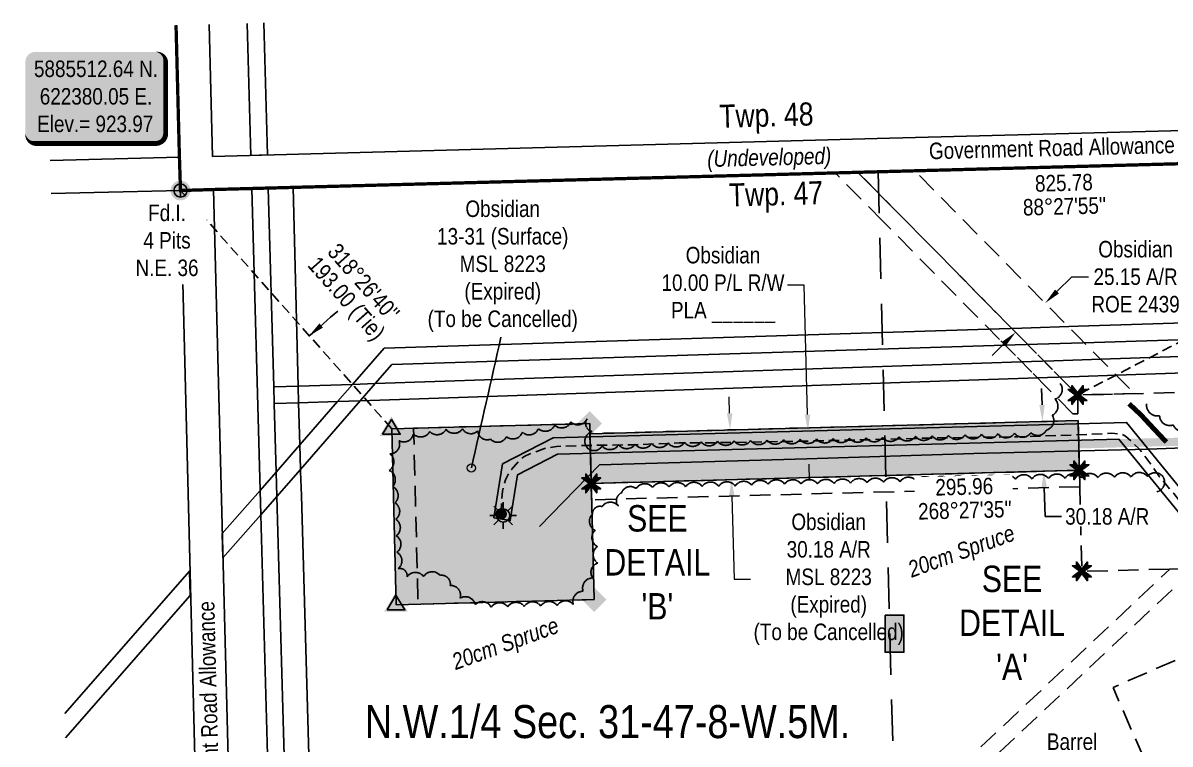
# Model space of a CAD drawing. Extents: x 619673 to 625990, y 5884579 to 5888637.
# Drawn here: x 622285 to 622980, y 5885177 to 5885614 of the extents above; entities that cross this region are included whole.
import ezdxf
from ezdxf.enums import TextEntityAlignment as Align

# ---------------------------------------------------------------- set-up
doc = ezdxf.new("R2010")
doc.units = 0
doc.header["$LTSCALE"] = 5
doc.header["$PDSIZE"] = 0.5
for name, pattern in [('0', [1, 1, 0]), ('DASHDOT2', [12.7, 6.35, -3.175, 0, -3.175]), ('foc-ACCESSROAD', [3.75, 2.5, -1.25]), ('foc-FLOWLINE', [3.75, 2.5, -1.25]), ('foc-LSD', [8, 5, -3]), ('foc-TIELINE', [1.875, 1.25, -0.625]), ('UG_PIPE', [1.875, 1.25, -0.625])]:
    doc.linetypes.add(name, pattern=pattern)
doc.layers.get('Defpoints').update_dxf_attribs({"color": 9})
for name, color, linetype in [('AS-PIPE-UG', 44, 'UG_PIPE'), ('AS-POWER', 104, 'foc-POWER'), ('AS-ROADS', 254, 'Continuous'), ('AS-SYMBOL', 7, 'Continuous'), ('AS-UNDERLAY-H', 141, 'Continuous'), ('AS-WILDLIFE', 131, 'DASHDOT2'), ('C-AR', 13, 'foc-ACCESSROAD'), ('C-RW', 13, 'Continuous'), ('C-SYMBOL', 7, 'Continuous'), ('C-WS', 13, 'foc-ACCESSROAD'), ('D-TXT', 6, 'Continuous'), ('DETAIL-T', 7, 'Continuous'), ('F-EZE', 190, 'foc-FLOWLINE'), ('F-RW', 190, 'Continuous'), ('F-WS', 190, 'foc-ACCESSROAD'), ('F-WS-S', 8, 'Continuous'), ('L-BD', 7, 'Continuous'), ('L-BD1', 253, 'Continuous'), ('L-MON', 1, 'Continuous'), ('L-ROAD-T', 7, 'Continuous'), ('L-SEC', 7, 'Continuous'), ('L-SECTION-LSD', 7, 'foc-LSD'), ('L-TIE', 7, 'foc-TIELINE'), ('P-PROPOSED', 10, 'Continuous'), ('P-PROPOSED-H', 21, 'Continuous'), ('P-TXT', 4, 'Continuous'), ('T-BUSH', 110, '0'), ('T-BUSH-T', 110, 'Continuous')]:
    doc.layers.add(name, color=color, linetype=linetype)
for name, color, linetype, lineweight in [('C-AR-T', 13, 'Continuous', 9), ('C-RW-T', 13, 'Continuous', 9), ('C-WS-T', 13, 'Continuous', 9), ('F-WS-T', 190, 'Continuous', 9), ('T-TEXT', 48, 'Continuous', 18)]:
    doc.layers.add(name, color=color, linetype=linetype, lineweight=lineweight)
doc.styles.add('175L', font='ARIALN.TTF', dxfattribs={"height": 20})
doc.styles.add('80', font='ARIALN.TTF', dxfattribs={"height": 10})
doc.styles.add('80CG', font='ARIALN.TTF', dxfattribs={"height": 10})
doc.styles.add('80L', font='ARIALN.TTF', dxfattribs={"height": 10})
doc.styles.add('80LS', font='ARIALNI.TTF', dxfattribs={"height": 10})
doc.styles.add('foc-LtypeFont', font='ARIALN.TTF', dxfattribs={"height": 7.35})
doc.linetypes.add('foc-POWER', pattern='A,6,-1,["P",foc-LtypeFont,S=0.2,R=0,X=-0.625,Y=-0.75],-1.24,4', length=12.24)
doc.dimstyles.new('Compass 5 000', dxfattribs={"dimscale": 5, "dimtxt": 9, "dimasz": 2, "dimexe": 0.2, "dimexo": 0.0625, "dimgap": 0.5, "dimtad": 0, "dimtih": 1, "dimtoh": 1, "dimzin": 0, "dimdsep": 46, "dimtxsty": '80CG', "dimcen": 0.1, "dimse1": 1, "dimse2": 1, "dimclrd": 256, "dimclrt": 256, "dimaunit": 1, "dimadec": 4, "dimazin": 0, "dimtfac": 0.06, "dimtofl": 0, "dimtmove": 0, "dimatfit": 1, "dimfxl": 0.2, "dimtolj": 1, "dimtzin": 0, "dimlwd": -1, "dimarcsym": 0})

# ---------------------------------------------------------------- blocks, each defined once
blk = doc.blocks.new('*D43')
at = {"layer": 'C-AR-T', "transparency": 16777216}
for p, q in [((622712.72, 5885377.61), (622712.45, 5885387.6)), ((622714.06, 5885327.45), (622715.42, 5885276.96)), ((622715.42, 5885276.96), (622725.42, 5885276.96))]:
    blk.add_line(p, q, dxfattribs=at)
for points in [[(622714.38, 5885377.65), (622711.05, 5885377.56), (622712.99, 5885367.61)], [(622715.73, 5885327.49), (622712.4, 5885327.4), (622713.79, 5885337.44)]]:
    blk.add_solid(points, dxfattribs=at)
at = {"layer": 'Defpoints', "color": 0, "transparency": 16777216}
for p in [(622731.84, 5885368.12), (622713.79, 5885337.44), (622732.65, 5885337.95)]:
    blk.add_point(p, dxfattribs=at)
at = {"layer": 'C-AR-T', "transparency": 16777216, "insert": (622772.75, 5885276.96), "char_height": 10, "attachment_point": 5, "style": '80CG'}
blk.add_mtext('\\A1;Obsidian\\P30.18 A/R\\PMSL 8223\\P(Expired)\\P(To be Cancelled)', dxfattribs=at)
blk = doc.blocks.new('*D44')
at = {"layer": 'C-AR-T', "transparency": 16777216}
for p, q in [((622911.04, 5885451.4), (622920.11, 5885460.34)), ((622920.11, 5885460.34), (622930.11, 5885460.34)), ((622878.88, 5885419.69), (622871.75, 5885412.67))]:
    blk.add_line(p, q, dxfattribs=at)
for points in [[(622909.87, 5885452.58), (622912.21, 5885450.21), (622903.92, 5885444.38)], [(622877.71, 5885420.88), (622880.05, 5885418.51), (622886, 5885426.71)]]:
    blk.add_solid(points, dxfattribs=at)
at = {"layer": 'Defpoints', "color": 0, "transparency": 16777216}
for p in [(622872.66, 5885476.09), (622854.74, 5885458.42), (622903.92, 5885444.38)]:
    blk.add_point(p, dxfattribs=at)
at = {"layer": 'C-AR-T', "transparency": 16777216, "insert": (622958.66, 5885460.34), "char_height": 10, "attachment_point": 5, "style": '80CG'}
blk.add_mtext('\\A1;Obsidian\\P25.15 A/R\\PROE 2439', dxfattribs=at)
blk = doc.blocks.new('GAS')
h = blk.add_hatch(color=255)
h.dxf.hatch_style = 1
edge = h.paths.add_edge_path()
edge.add_arc((0, 0), 0.9, 0, 360)
for p, q in [((0, 0.81), (0, 1.62)), ((-0.81, 0), (-1.62, 0)), ((-0.57, 0.57), (-1.14, 1.14)), ((0.57, 0.57), (1.14, 1.14)), ((1.62, 0), (0.81, 0)), ((-0.57, -0.57), (-1.14, -1.14)), ((0, -0.81), (0, -1.62)), ((1.14, -1.14), (0.57, -0.57))]:
    blk.add_line(p, q)
blk.add_circle((0, 0), 0.8)
blk = doc.blocks.new('RISER')
h = blk.add_hatch(color=255)
h.dxf.hatch_style = 1
edge = h.paths.add_edge_path()
edge.add_arc((0, 0), 0.7, 0, 360)
blk.add_hatch(color=13).paths.add_polyline_path([(0.58, -0.15), (-0.58, -0.15, 0.774597)])
at = {"color": 13}
blk.add_line((-0.58, -0.15), (0.58, -0.15), dxfattribs=at)
blk.add_circle((0, 0), 0.6, dxfattribs=at)
blk = doc.blocks.new('SMONA')
blk.add_hatch(color=255).paths.add_polyline_path([(0, -1.49), (1.49, 0), (0, 1.49), (-1.49, 0)])
blk = doc.blocks.new('SMONAA')
blk.add_blockref('SMONA', (0, 0))
blk = doc.blocks.new('SMONB')
at = {"color": 1}
blk.add_solid([(0, 1.2), (1.2, 0), (-1.2, 0), (0, -1.2)], dxfattribs=at)
blk = doc.blocks.new('SMONBB')
blk.add_blockref('SMONB', (0, 0))
blk = doc.blocks.new('SMONCC')
for name in ['SMONAA', 'SMONBB']:
    blk.add_blockref(name, (0, 0))
blk = doc.blocks.new('FDIBAR')
blk.add_blockref('SMONCC', (0, 0))
blk = doc.blocks.new('*D57')
at = {"layer": 'C-RW-T', "transparency": 16777216}
for p, q in [((622757.81, 5885455.34), (622747.81, 5885455.34)), ((622759.92, 5885376.81), (622757.81, 5885455.34)), ((622760.73, 5885346.83), (622761, 5885336.83))]:
    blk.add_line(p, q, dxfattribs=at)
for points in [[(622761.59, 5885376.86), (622758.26, 5885376.77), (622760.19, 5885366.82)], [(622762.39, 5885346.87), (622759.06, 5885346.78), (622760.46, 5885356.83)]]:
    blk.add_solid(points, dxfattribs=at)
at = {"layer": 'Defpoints', "color": 0, "transparency": 16777216}
for p in [(622664.3, 5885364.24), (622760.19, 5885366.82), (622664.57, 5885354.25)]:
    blk.add_point(p, dxfattribs=at)
at = {"layer": 'C-RW-T', "transparency": 16777216, "insert": (622708.72, 5885455.34), "char_height": 10, "width": 418.6769, "attachment_point": 5, "style": '80CG'}
blk.add_mtext('\\A1;Obsidian\\P10.00 P/L R/W\\PPLA ______', dxfattribs=at)
blk = doc.blocks.new('TRIA')
blk.add_hatch(color=255).paths.add_polyline_path([(-0.04, 1.52), (-1.47, -0.87), (1.39, -0.87)])
blk = doc.blocks.new('TRIAA')
blk.add_blockref('TRIA', (0, 0))
blk = doc.blocks.new('TRIB')
at = {"color": 1}
blk.add_lwpolyline([(-1.12, -0.67), (-0.04, 1.13), (1.04, -0.67)], close=True, dxfattribs=at)
blk = doc.blocks.new('TRIBB')
blk.add_blockref('TRIB', (0, 0))
blk = doc.blocks.new('TRICC')
for name in ['TRIAA', 'TRIBB']:
    blk.add_blockref(name, (0, 0))
blk = doc.blocks.new('plspike')
blk.add_blockref('TRICC', (0, 0))
blk = doc.blocks.new('*D58')
at = {"layer": 'Defpoints', "color": 0, "transparency": 16777216}
for p in [(622832.93, 5885370.83), (622902.27, 5885372.69), (622833.74, 5885340.67)]:
    blk.add_point(p, dxfattribs=at)
at = {"layer": 'P-TXT', "transparency": 16777216}
for p, q in [((622902, 5885382.69), (622901.73, 5885392.68)), ((622903.35, 5885332.54), (622903.82, 5885315.02)), ((622903.82, 5885315.02), (622913.82, 5885315.02))]:
    blk.add_line(p, q, dxfattribs=at)
for points in [[(622903.67, 5885382.73), (622900.34, 5885382.64), (622902.27, 5885372.69)], [(622905.01, 5885332.58), (622901.68, 5885332.49), (622903.08, 5885342.53)]]:
    blk.add_solid(points, dxfattribs=at)
at = {"layer": 'P-TXT', "transparency": 16777216, "insert": (622941.49, 5885315.02), "char_height": 10, "attachment_point": 5, "style": '80CG', "bg_fill": 3, "box_fill_scale": 1.1, "bg_fill_color": 256, "bg_fill_true_color": 13158600, "bg_fill_transparency": 0}
blk.add_mtext('\\A1;30.18 A/R', dxfattribs=at)
blk = doc.blocks.new('*U56')
h = blk.add_hatch(color=254)
edge = h.paths.add_edge_path()
edge.add_line((-36.5, -28.5), (36.5, -28.5))
edge.add_arc((36.5, -22.5), 6, 270, 360)
edge.add_line((42.5, -22.5), (42.5, 21))
edge.add_arc((36.5, 21), 6, 0, 90)
edge.add_line((36.5, 27), (-36.5, 27))
edge.add_arc((-36.5, 21), 6, 90, 180)
edge.add_line((-42.5, 21), (-42.5, -22.5))
edge.add_arc((-36.5, -22.5), 6, 180, 270)
at = {"color": 1, "flags": 128}
blk.add_lwpolyline([(-36.5, -28.5, 3, 3, 0), (36.5, -28.5, 3, 3, 0.414214), (42.5, -22.5, 3, 3, 0), (42.5, 21, 3, 0, 0.414214), (36.5, 27, 0, 0, 0), (-36.5, 27, 0, 0, 0.414214), (-42.5, 21, 0, 0, 0), (-42.5, -22.5, 0, 3, 0.414214)], format="xyseb", close=True, dxfattribs=at)
blk.add_lwpolyline([(-29.18, -17.3, 0, 10, 0), (0, 0, 5, 5, 0)], format="xyseb", dxfattribs=at)
at = {"color": 1, "style": '80'}
blk.add_attdef('ENTER_TEXT_001', (-35.99, -5), '', height=10, dxfattribs=at)
blk = doc.blocks.new('TEMP')
h = blk.add_hatch(color=255)
h.dxf.hatch_style = 1
h.paths.add_polyline_path([(0, 0.25), (-0.67, 1.15), (-0.67, 0.67), (-1.15, 0.67), (-0.25, 0), (-1.15, -0.67), (-0.67, -0.67), (-0.67, -1.15), (0, -0.25), (0.67, -1.15), (0.67, -0.67), (1.15, -0.67), (0.25, 0), (1.15, 0.67), (0.67, 0.67), (0.67, 1.15)])
h.paths.add_polyline_path([(0.57, 0.85), (0.57, 0.57), (0.85, 0.57), (0.08, 0), (0.85, -0.57), (0.57, -0.57), (0.57, -0.85), (0, -0.08), (-0.57, -0.85), (-0.57, -0.57), (-0.85, -0.57), (-0.08, 0), (-0.85, 0.57), (-0.57, 0.57), (-0.57, 0.85), (0, 0.08)], flags=16)
h = blk.add_hatch(color=1)
h.dxf.hatch_style = 1
h.paths.add_polyline_path([(0, 0.08), (-0.57, 0.85), (-0.57, 0.57), (-0.85, 0.57), (-0.08, 0), (-0.85, -0.57), (-0.57, -0.57), (-0.57, -0.85), (0, -0.08), (0.57, -0.85), (0.57, -0.57), (0.85, -0.57), (0.08, 0), (0.85, 0.57), (0.57, 0.57), (0.57, 0.85)])
at = {"color": 1}
for p, q in [((-0.08, 0), (0.08, 0)), ((0, 0.08), (0, -0.08))]:
    blk.add_line(p, q, dxfattribs=at)
at = {"color": 255, "flags": 128}
blk.add_lwpolyline([(-0.25, 0), (-1.15, 0.67), (-0.67, 0.67), (-0.67, 1.15), (0, 0.25), (0.67, 1.15), (0.67, 0.67), (1.15, 0.67), (0.25, 0), (1.15, -0.67), (0.67, -0.67), (0.67, -1.15), (0, -0.25), (-0.67, -1.15), (-0.67, -0.67), (-1.15, -0.67)], close=True, dxfattribs=at)
at = {"color": 1, "flags": 128}
blk.add_lwpolyline([(-0.08, 0), (-0.85, 0.57), (-0.57, 0.57), (-0.57, 0.85), (0, 0.08), (0.57, 0.85), (0.57, 0.57), (0.85, 0.57), (0.08, 0), (0.85, -0.57), (0.57, -0.57), (0.57, -0.85), (0, -0.08), (-0.57, -0.85), (-0.57, -0.57), (-0.85, -0.57)], close=True, dxfattribs=at)
blk = doc.blocks.new('fdia')
at = {"color": 255, "const_width": 1}
blk.add_lwpolyline([(-0.5, 0, 1), (0.5, 0, 1)], format="xyb", close=True, dxfattribs=at)
blk = doc.blocks.new('Fdiaa')
blk.add_blockref('fdia', (0, 0))
blk = doc.blocks.new('fdib')
at = {"color": 1, "const_width": 1.6}
blk.add_lwpolyline([(-0.4, 0, 1), (0.4, 0, 1)], format="xyb", close=True, dxfattribs=at)
at = {"color": 1}
blk.add_circle((0, 0), 0.8, dxfattribs=at)
blk = doc.blocks.new('Fdibb')
blk.add_blockref('fdib', (0, 0))
blk = doc.blocks.new('fdicc')
for name in ['Fdibb', 'Fdiaa']:
    blk.add_blockref(name, (0, 0))
blk = doc.blocks.new('FDI')
blk.add_blockref('fdicc', (0, 0))

msp = doc.modelspace()

# ---------------------------------------------------------------- hatches: boundary and pattern name
at = {"layer": 'AS-UNDERLAY-H'}
h = msp.add_hatch(color=256, dxfattribs=at)
h.dxf.hatch_style = 1
h.paths.add_polyline_path([(622806.928, 5885255.31), (622818.277, 5885255.31), (622818.277, 5885232.75), (622806.928, 5885232.75)])
at = {"layer": 'P-PROPOSED-H'}
h = msp.add_hatch(color=256, dxfattribs=at)
h.dxf.hatch_style = 1
h.paths.add_polyline_path([(622630.691, 5885264.634), (622627.946, 5885371.352), (622508.029, 5885368.268), (622510.774, 5885261.55)])
h = msp.add_hatch(color=256, dxfattribs=at)
h.dxf.hatch_style = 1
h.paths.add_polyline_path([(622628.879, 5885335.068), (622924.623, 5885343.019), (622923.875, 5885373.174), (622628.104, 5885365.222)])

# ---------------------------------------------------------------- linework, layer by layer
at = {"layer": 'AS-PIPE-UG', "flags": 128}
msp.add_lwpolyline([(622574.02, 5885316.599), (622574.47, 5885321.944), (622575.061, 5885330.424), (622576.876, 5885337.174), (622578.752, 5885340.979), (622580.484, 5885343.586), (622586.168, 5885349.851), (622588.747, 5885351.571), (622591.268, 5885352.854), (622601.256, 5885356.423), (622607.747, 5885357.482), (622624.63, 5885358.095), (622653.961, 5885358.519), (622682.115, 5885359.604), (622714.808, 5885359.843), (622748.709, 5885360.535), (622791.989, 5885361.427), (622837.262, 5885362.654), (622887.365, 5885363.375), (622929.68, 5885364.724), (622944.309, 5885365.565), (622950.315, 5885364.964), (622952.547, 5885363.732), (622961.091, 5885355.867), (622968.229, 5885346.284), (622973.233, 5885339.096), (622977.538, 5885333.846), (622981.869, 5885328.9), (622986.201, 5885323.459), (622989.051, 5885319.955), (622995.553, 5885312.051), (623001.391, 5885303.791), (623004.136, 5885300.213), (623007.271, 5885299.747), (623010.702, 5885303.84), (623013.159, 5885306.78), (623018.312, 5885313.41), (623024.812, 5885323.278), (623031.235, 5885329.545), (623036.379, 5885337.844), (623044.015, 5885347.388), (623048.837, 5885353.258), (623051.574, 5885361.557)], dxfattribs=at)
at = {"layer": 'AS-POWER', "flags": 128}
msp.add_lwpolyline([(622597.565, 5885308.88), (622633.915, 5885346.372), (622759.592, 5885350.003), (622860.707, 5885353.274), (622966.535, 5885355.798), (623056.885, 5885359.315), (623159.292, 5885363.348), (623245.337, 5885365.104), (623309.719, 5885365.867)], dxfattribs=at)
at = {"layer": 'AS-ROADS', "flags": 128}
for points, const_width in [([(622954.727, 5885383.357), (622961.897, 5885376.632), (622967.992, 5885370.048), (622977.295, 5885360.129)], 2.999), ([(623307.938, 5885367.864), (623286.447, 5885367.317), (623096.613, 5885362.449), (622969.813, 5885359.983), (622866.681, 5885357.161), (622807.254, 5885355.279), (622752.376, 5885354.114), (622700.72, 5885352.756), (622665.568, 5885351.587), (622646.445, 5885350.789), (622631.916, 5885348.915), (622623.483, 5885346.715)], 4.998)]:
    msp.add_lwpolyline(points, dxfattribs=dict(at, const_width=const_width))
at = {"layer": 'AS-UNDERLAY-H'}
msp.add_lwpolyline([(622806.928, 5885255.31), (622818.277, 5885255.31), (622818.277, 5885232.75), (622806.928, 5885232.75)], close=True, dxfattribs=at)
at = {"layer": 'AS-WILDLIFE', "flags": 128}
msp.add_lwpolyline([(623305.173, 5885537.392, 1.999, 1.999, 0), (623205.233, 5885534.738, 1.999, 1.999, 0), (622400.018, 5885513.232, 1.999, 1.999, 0), (622380.048, 5885512.638, 1.999, 1.999, 0), (622379.399, 5885532.798, 1.999, 1.999, 0), (622377.345, 5885612.796, 0, 0, 0)], format="xyseb", dxfattribs=at)
at = {"layer": 'C-AR', "flags": 128}
msp.add_lwpolyline([(622957.982, 5885389.531), (622923.49, 5885388.675), (622919.006, 5885393.224), (622909.407, 5885402.963), (622899.485, 5885413.029), (622889.868, 5885422.785), (622812.677, 5885501.097), (622790.438, 5885523.653), (622824.865, 5885524.572), (622924.138, 5885423.864), (622933.756, 5885414.108), (622943.604, 5885404.117), (622953.203, 5885394.379), (622957.982, 5885389.531)], close=True, dxfattribs=at)
at = {"layer": 'C-RW', "flags": 128}
msp.add_lwpolyline([(622569.936, 5885314.175), (622575.204, 5885346.926), (622605.871, 5885362.67), (622953.23, 5885372.008), (623010.609, 5885301.654), (623002.862, 5885295.336), (622948.588, 5885361.883), (622608.413, 5885352.738), (622584.27, 5885340.344), (622579.806, 5885312.588)], close=True, dxfattribs=at)
at = {"layer": 'C-WS', "flags": 128}
msp.add_lwpolyline([(623310.064, 5885352.857), (623301.135, 5885352.639), (623289.801, 5885352.363), (623271.088, 5885351.907), (623210.007, 5885350.419), (623071.715, 5885347.048), (623072.959, 5885285.438), (622926.143, 5885281.795), (622924.869, 5885333.098), (622923.61, 5885383.832), (622923.49, 5885388.675), (623070.306, 5885392.318), (623070.556, 5885382.257), (623070.806, 5885372.194), (623209.357, 5885375.57), (623283.33, 5885377.374), (623309.397, 5885378.009)], dxfattribs=at)
for points in [[(622923.875, 5885373.174), (622924.623, 5885343.019), (622628.879, 5885335.068), (622629.134, 5885325.16), (622630.691, 5885264.634), (622523.986, 5885261.889), (622521.268, 5885368.608), (622627.946, 5885371.352), (622628.104, 5885365.222), (622923.875, 5885373.174)], [(622994.489, 5885283.491), (622672.966, 5884980.636), (622678.667, 5884980.782), (622680.891, 5884894.178), (622681.537, 5884869.022), (622681.793, 5884859.019), (622681.931, 5884853.648), (622562.199, 5884850.573), (622548.34, 5884835.182), (622454.155, 5884730.594), (622444.397, 5884719.758), (622435.247, 5884709.603), (622421.056, 5884693.84), (622420.661, 5884709.217), (622420.131, 5884729.881), (622443.414, 5884755.773), (622453.171, 5884766.623), (622524.063, 5884845.46), (622534.542, 5884857.115), (622554.067, 5884878.829), (622551.534, 5884977.518), (622657.874, 5884980.248), (622979.412, 5885283.117), (622994.489, 5885283.491)]]:
    msp.add_lwpolyline(points, close=True, dxfattribs=at)
at = {"layer": 'F-EZE'}
for points in [[(622923.771, 5885377.342), (622920.692, 5885377.26), (622905.409, 5885392.765), (622895.809, 5885402.503), (622885.859, 5885412.599), (622876.242, 5885422.355), (622805.551, 5885494.073), (622776.747, 5885523.287), (622790.438, 5885523.653), (622812.677, 5885501.097), (622889.868, 5885422.785), (622899.485, 5885413.029), (622909.407, 5885402.963), (622919.006, 5885393.224), (622923.49, 5885388.675), (622923.651, 5885382.186), (622923.771, 5885377.342)], [(622924.869, 5885333.098), (622629.134, 5885325.16), (622628.879, 5885335.068), (622924.623, 5885343.019), (622924.869, 5885333.098)]]:
    msp.add_lwpolyline(points, close=True, dxfattribs=at)
at = {"layer": 'F-RW'}
for points in [[(622430.556, 5885614.219), (622432.717, 5885534.219), (622422.586, 5885533.949), (622420.433, 5885613.948)], [(622433.849, 5885134.149), (622428.694, 5885315.941), (622428.275, 5885330.758), (622423.201, 5885513.848), (622433.237, 5885514.115), (622433.237, 5885514.115), (622436.559, 5885393.563), (622451.376, 5885394.047), (622484.282, 5885395.123), (622498.024, 5885395.587), (622895.648, 5885408.993), (622909.246, 5885409.452), (622943.443, 5885410.606), (623208.22, 5885419.553)], [(622443.89, 5885134.422), (622438.427, 5885327.119), (622438.006, 5885341.938), (622436.844, 5885383.516), (622436.559, 5885393.563), (622433.237, 5885514.115), (622448.24, 5885514.514), (622451.376, 5885394.047), (622451.638, 5885383.993), (622452.304, 5885358.392), (622452.691, 5885343.521), (622452.722, 5885342.345), (622453.426, 5885327.681), (622458.893, 5885134.833)], [(623208.48, 5885409.501), (622953.042, 5885400.868), (622918.845, 5885399.713), (622905.248, 5885399.253), (622488.971, 5885385.218), (622475.23, 5885384.755), (622451.638, 5885383.993), (622436.844, 5885383.516), (622438.006, 5885341.937), (622438.427, 5885327.118), (622443.89, 5885134.422)], [(622310.007, 5885195.621), (622385.437, 5885281.946), (622385.852, 5885267.148), (622310.399, 5885180.799)]]:
    msp.add_lwpolyline(points, dxfattribs=at)
msp.add_lwpolyline([(622428.694, 5885315.941), (622405.751, 5885289.94), (622405.37, 5885304.775), (622428.275, 5885330.758), (622438.006, 5885341.943), (622452.304, 5885358.392), (622475.23, 5885384.755), (622484.282, 5885395.123), (622503.474, 5885417.121), (622876.081, 5885428.844), (622889.707, 5885429.273), (622923.977, 5885430.353), (623207.709, 5885439.302), (623207.969, 5885429.251), (622933.595, 5885420.597), (622899.324, 5885419.517), (622885.698, 5885419.088), (622508.173, 5885407.21), (622498.024, 5885395.587), (622488.971, 5885385.218), (622452.691, 5885343.521), (622438.427, 5885327.122), (622428.694, 5885315.941)], close=True, dxfattribs=at)
at = {"layer": 'F-WS', "flags": 128}
msp.add_lwpolyline([(623073.08, 5885134.119), (623092.945, 5885088.304), (623100.139, 5885071.718), (623131.493, 5884999.401), (623150.441, 5884906.776), (623130.127, 5884906.231), (623112.307, 5884993.34), (623086.938, 5885052.18), (623084.496, 5885057.844), (623079.747, 5885068.773), (623054.058, 5885127.893), (622992.894, 5885101.313), (622945.041, 5885211.437), (623055.164, 5885259.288), (623103.016, 5885149.166), (623099.857, 5885147.793), (623090.685, 5885143.807), (623081.376, 5885139.763), (623072.336, 5885135.834), (623073.08, 5885134.119)], close=True, dxfattribs=at)
at = {"layer": 'L-SEC'}
for p, q in [((622377.345, 5885612.796), (622379.399, 5885532.798)), ((622399.502, 5885533.335), (622397.449, 5885613.333)), ((623204.746, 5885554.829), (622802.124, 5885544.083)), ((622802.124, 5885544.083), (622399.502, 5885533.335)), ((622379.399, 5885532.798), (622301.131, 5885530.883)), ((622802.631, 5885523.978), (623205.233, 5885534.738)), ((622400.018, 5885513.232), (622802.631, 5885523.978)), ((622301.664, 5885510.781), (622380.048, 5885512.638)), ((622380.048, 5885512.638), (622390.237, 5885110.688)), ((622410.34, 5885111.224), (622400.018, 5885513.232))]:
    msp.add_line(p, q, dxfattribs=at)
at = {"layer": 'L-SECTION-LSD', "flags": 128}
msp.add_lwpolyline([(622802.631, 5885523.978), (622823.342, 5884719.933)], dxfattribs=at)
at = {"layer": 'L-TIE'}
msp.add_line((622508.029, 5885368.268), (622380.048, 5885512.638), dxfattribs=at)
at = {"layer": 'L-TIE', "flags": 128}
msp.add_lwpolyline([(623205.233, 5885534.738), (622923.49, 5885388.675)], dxfattribs=at)
at = {"layer": 'P-PROPOSED'}
for points in [[(622630.691, 5885264.634), (622627.946, 5885371.352), (622508.029, 5885368.268), (622510.774, 5885261.55)], [(622628.879, 5885335.068), (622924.623, 5885343.019), (622923.875, 5885373.174), (622628.104, 5885365.222)]]:
    msp.add_lwpolyline(points, close=True, dxfattribs=at)
at = {"layer": 'T-BUSH', "flags": 128}
for points in [[(622913.061, 5885395.641, -0.5205671), (622909.841, 5885386.178, -0.5205671), (622908.181, 5885376.375, -0.5205671), (622904.648, 5885367.444, -0.5205671), (622895.306, 5885365.841, -0.5205671), (622885.315, 5885365.512, -0.5205671), (622875.324, 5885365.183, -0.5205671), (622865.333, 5885364.853, -0.5205671), (622855.341, 5885364.536, -0.5205671), (622845.35, 5885364.225, -0.5205671), (622835.358, 5885363.914, -0.5205671), (622825.367, 5885363.603, -0.5205671), (622815.375, 5885363.292, -0.5205671), (622805.383, 5885363.009, -0.5205671), (622795.389, 5885362.768, -0.5205671), (622785.396, 5885362.527, -0.5205671), (622775.402, 5885362.286, -0.5205671), (622765.409, 5885362.045, -0.5205671), (622755.415, 5885361.807, -0.5205671), (622745.421, 5885361.573, -0.5205671), (622735.428, 5885361.339, -0.5205671), (622725.434, 5885361.105, -0.5205671), (622715.44, 5885360.871, -0.5205671), (622705.446, 5885360.636, -0.5205671), (622695.456, 5885360.301, -0.5205671), (622685.465, 5885359.956, -0.5205671), (622675.475, 5885359.611, -0.5205671), (622665.484, 5885359.262, -0.5205671), (622655.494, 5885358.908, -0.5205671), (622645.504, 5885358.555, -0.5205671), (622635.547, 5885357.751, -0.5205671), (622626.16, 5885357.062, -0.5205671), (622629.478, 5885366.492, -0.5205671), (622626.335, 5885374.195, -0.5205671), (622616.516, 5885372.32, -0.5205671), (622606.702, 5885370.421, -0.5205671), (622596.941, 5885368.264, -0.5205671), (622587.18, 5885366.106, -0.5205671), (622577.565, 5885363.381, -0.5205671), (622567.909, 5885361.887, -0.5205671), (622560.189, 5885367.056, -0.5205671), (622550.936, 5885368.245, -0.5205671), (622540.949, 5885367.873, -0.5205671), (622531.037, 5885366.578, -0.5205671), (622521.152, 5885365.157, -0.5205671), (622512.431, 5885360.961, -0.5205671), (622506.953, 5885352.946, -0.5205671), (622506.525, 5885342.959, -0.5205671), (622508.551, 5885333.226, -0.5205671), (622510.008, 5885323.347, -0.5205671), (622510.465, 5885313.366, -0.5205671), (622510.804, 5885303.375, -0.5205671), (622511.184, 5885293.387, -0.5205671), (622511.921, 5885283.418, -0.5205671), (622517.352, 5885278.523, -0.5205671), (622527.349, 5885278.564, -0.5205671), (622537.312, 5885279.332, -0.5205671), (622543.474, 5885273.2, -0.5205671), (622549.477, 5885265.524, -0.5205671), (622558.606, 5885261.598, -0.5205671), (622568.3, 5885260.029, -0.5205671), (622578.293, 5885260.286, -0.5205671), (622588.287, 5885260.543, -0.5205671), (622598.28, 5885260.8, -0.5205671), (622608.273, 5885261.057, -0.5205671), (622618.104, 5885261.622, -0.5205671), (622623.987, 5885269.704, -0.5205671), (622629.87, 5885277.786, -0.5205671), (622632.822, 5885286.781, -0.5205671), (622632.568, 5885296.775, -0.5205671), (622631.239, 5885306.65, -0.5205671), (622629.666, 5885316.509, -0.5205671), (622635.442, 5885321.04, -0.5205671), (622645.437, 5885321.225, -0.5205671), (622647.274, 5885329.359, -0.5205671), (622656.132, 5885331.933, -0.5205671), (622666.1, 5885332.684, -0.5205671), (622676.092, 5885332.926, -0.5205671), (622686.087, 5885333.087, -0.5205671), (622696.082, 5885333.247, -0.5205671), (622706.078, 5885333.385, -0.5205671), (622716.073, 5885333.494, -0.5205671), (622726.055, 5885334.038, -0.5205671), (622736.035, 5885334.598, -0.5205671), (622746.03, 5885334.707, -0.5205671), (622756.026, 5885334.754, -0.5205671), (622766.022, 5885334.801, -0.5205671), (622776.016, 5885335.015, -0.5205671), (622786.009, 5885335.285, -0.5205671), (622796.002, 5885335.556, -0.5205671), (622805.994, 5885335.827, -0.5205671), (622815.987, 5885336.098, -0.5205671), (622825.98, 5885336.369, -0.5205671), (622835.973, 5885336.64, -0.5205671), (622845.967, 5885336.844, -0.5205671), (622855.961, 5885337.043, -0.5205671), (622865.956, 5885337.242, -0.5205671), (622875.95, 5885337.441, -0.5205671), (622885.945, 5885337.64, -0.5205671), (622895.939, 5885337.839, -0.5205671), (622905.934, 5885338.038, -0.5205671), (622915.928, 5885338.237, -0.5205671), (622925.923, 5885338.436, -0.5205671), (622935.917, 5885338.635, -0.5205671), (622945.911, 5885338.834, -0.5205671), (622955.906, 5885339.033, -0.5205671), (622965.9, 5885339.232, -0.5205671), (622975.304, 5885339.027, -0.5205671), (622971.596, 5885330.033, -0.5205671)], [(623045.907, 5885376.114, -0.5205671), (623041.076, 5885369.163, -0.5205671), (623031.083, 5885368.968, -0.5205671), (623021.089, 5885368.796, -0.5205671), (623011.096, 5885368.513, -0.5205671), (623001.106, 5885368.168, -0.5205671), (622991.116, 5885368.201, -0.5205671), (622981.499, 5885370.549, -0.5205671), (622973.236, 5885376.142, -0.5205671), (622965.355, 5885383.309, -0.5205671)]]:
    msp.add_lwpolyline(points, format="xyb", dxfattribs=at)

# ---------------------------------------------------------------- block references
at = {"layer": 'AS-SYMBOL', "xscale": 5.000000000000028, "yscale": 5.000000000000028, "zscale": 5.000000000000028}
msp.add_blockref('RISER', (622574.317, 5885316.553), dxfattribs=at)
at = {"layer": 'DETAIL-T'}
ref = msp.add_blockref('*U56', (622328.582, 5885569.662), dxfattribs=dict(at, xscale=0.9996480100000065, yscale=0.9996480100000065, zscale=0.9996480100000065))
ref.add_attrib('ENTER_TEXT_001', '5885512.64 N.', (622291.276, 5885581.43), dxfattribs={"layer": '0', "color": 1, "height": 9.99648, "style": '80'})
ref.add_attrib('ENTER_TEXT_002', '622380.05 E.', (622294.798, 5885564.729), dxfattribs={"layer": '0', "color": 1, "height": 9.99648, "style": '80'})
ref.add_attrib('ENTER_TEXT_003', 'Elev.= 923.97', (622293.219, 5885548.027), dxfattribs={"layer": '0', "color": 1, "height": 9.99648, "style": '80'})
at = {"layer": 'F-WS-S', "xscale": 4.998213700000028, "yscale": 4.998213700000028, "zscale": 4.998213700000028}
msp.add_blockref('GAS', (622575.516, 5885315.613), dxfattribs=at)
at = {"layer": 'L-MON'}
for name, p, xscale, yscale, zscale in [('FDIBAR', (622627.946, 5885371.352), 4.998213700000024, 4.998213700000024, 4.998213700000024), ('plspike', (622508.029, 5885368.268), 5.000000000000004, 5.000000000000004, 5.000000000000004), ('TEMP', (622628.879, 5885335.068), 4.998213700000006, 4.998213700000006, 4.998213700000006), ('TEMP', (622926.143, 5885281.795), 4.998213700000013, 4.998213700000013, 4.998213700000013), ('FDIBAR', (622630.691, 5885264.634), 4.998213700000024, 4.998213700000024, 4.998213700000024)]:
    msp.add_blockref(name, p, dxfattribs=dict(at, xscale=xscale, yscale=yscale, zscale=zscale))
at = {"layer": 'L-MON', "color": 6, "xscale": 4.998213700000022, "yscale": 4.998213700000022, "zscale": 4.998213700000022}
msp.add_blockref('plspike', (622510.777, 5885261.725), dxfattribs=at)

# ---------------------------------------------------------------- texts
at = {"layer": 'C-SYMBOL', "color": 3, "style": '175L'}
msp.add_text('N.W.1/4 Sec. 31-47-8-W.5M.', height=20, dxfattribs=at).set_placement((622638.775, 5885174.707), align=Align.BOTTOM_CENTER)
at = {"layer": 'C-WS-T', "insert": (622575.267, 5885466.733), "char_height": 10, "width": 90.45471, "attachment_point": 5, "style": '80CG'}
msp.add_mtext('\\A1;Obsidian\\P13-31 (Surface)\\PMSL 8223\\P(Expired)\\P(To be Cancelled)', dxfattribs=at)
at = {"layer": 'D-TXT', "color": 3, "char_height": 13.995, "attachment_point": 1, "rotation": 1.512675, "style": '80L'}
for s, width, insert in [('Twp. 48', 56.44452, (622706.331, 5885564.61)), ('Twp. 47', 56.40633, (622712.139, 5885516.882))]:
    msp.add_mtext_dynamic_manual_height_columns(s, width=width, gutter_width=47.483, heights=[0], dxfattribs=dict(at, insert=insert))
at = {"layer": 'DETAIL-T', "color": 3, "char_height": 15.9943, "width": 63.61339, "attachment_point": 5, "style": '80CG'}
for s, insert in [("SEE\\PDETAIL\\P'B'", (622668.958, 5885287.251)), ("SEE\\PDETAIL\\P'A'", (622883.841, 5885250.579))]:
    msp.add_mtext(s, dxfattribs=dict(at, insert=insert))
at = {"layer": 'F-WS-T', "insert": (622920.233, 5885161.789), "char_height": 10, "width": 78.99495, "attachment_point": 5, "style": '80CG'}
msp.add_mtext('\\A1;Barrel\\P14-31 (Surface)\\PMSL 051458', dxfattribs=at)
at = {"layer": 'L-BD', "style": '80L'}
for s, p in [('825.78', (622915.233, 5885517.33)), ("88°27'55''", (622915.619, 5885503.091))]:
    msp.add_text(s, height=9.9964, rotation=1.5503, dxfattribs=at).set_placement(p, align=Align.MIDDLE)
at = {"layer": 'L-BD', "insert": (622474.186, 5885483.616), "char_height": 9.99643, "width": 61.14909, "attachment_point": 1, "rotation": 311.55613, "line_spacing_factor": 0.855, "style": '80L'}
msp.add_mtext("\\pi2.70933;318°26'40''\\P\\pi0.66368;193.00 (Tie)", dxfattribs=at)
at = {"layer": 'L-ROAD-T', "style": '80L'}
for rotation, p in [(1.470721, (622907.959, 5885538.463)), (91.470721, (622397.435, 5885189.25))]:
    msp.add_text('Government Road Allowance', height=10, rotation=rotation, dxfattribs=at).set_placement(p, align=Align.MIDDLE_CENTER)
at = {"layer": 'T-BUSH-T', "insert": (622575.086, 5885242.831), "char_height": 9.99643, "width": 68.43263, "attachment_point": 2, "rotation": 20, "style": '80LS'}
msp.add_mtext('20cm Spruce', dxfattribs=at)
at = {"layer": 'T-TEXT', "style": '80LS'}
msp.add_text('(Undeveloped)', height=10, rotation=1.470721, dxfattribs=at).set_placement((622736.736, 5885532.813), align=Align.MIDDLE_CENTER)

# ---------------------------------------------------------------- dimensions: what is measured, and where the dimension line sits
at = {"layer": 'C-AR-T'}
for base, p1, p2, angle, text, picture, middle in [((622903.917, 5885444.378), (622854.74, 5885458.422), (622872.66, 5885476.087), 44.588646, 'Obsidian\\P25.15 A/R\\PROE 2439', '*D44', (622958.66, 5885460.343)), ((622713.795, 5885337.442), (622731.836, 5885368.117), (622732.646, 5885337.948), 271.537467, 'Obsidian\\P30.18 A/R\\PMSL 8223\\P(Expired)\\P(To be Cancelled)', '*D43', (622772.751, 5885276.956))]:
    dim = msp.add_linear_dim(base=base, p1=p1, p2=p2, angle=angle, text=text, dimstyle='Compass 5 000', dxfattribs=at)
    dim.commit()
    dim.dimension.update_dxf_attribs({"geometry": picture, "text_midpoint": middle, "dimtype": 161})

# ---------------------------------------------------------------- leaders
at = {"layer": 'C-WS-T', "path_type": 1}
msp.add_leader([(622556.277, 5885344.447), (622574.187, 5885423.664)], dimstyle='Compass 5 000', override={"dimgap": 0.5, "dimtad": 0, "dimldrblk": 'Small'}, dxfattribs=at)
at = {"layer": 'L-BD', "path_type": 1}
msp.add_leader([(622457.734, 5885424.297), (622475.448, 5885439.586)], dimstyle='Compass 5 000', override={"dimgap": 0.5, "dimtad": 0}, dxfattribs=at)

# ---------------------------------------------------------------- next in the draw order: texts
at = {"layer": 'L-BD1', "insert": (622826.174, 5885337.347), "char_height": 9.99643, "width": 56.28725, "attachment_point": 1, "rotation": 1.5401, "line_spacing_factor": 0.855, "style": '80L', "bg_fill": 3, "box_fill_scale": 1.15, "bg_fill_color": 256, "bg_fill_true_color": 256, "bg_fill_transparency": 0}
msp.add_mtext("\\pi11.06242;295.96\\P\\pi0.21023;268°27'35''", dxfattribs=at)
at = {"layer": 'L-MON', "insert": (622371.885, 5885482.364), "char_height": 9.9964, "attachment_point": 5, "style": '80L', "bg_fill": 2}
msp.add_mtext('\\A1;Fd.I.\\P4 Pits\\PN.E. 36', dxfattribs=at)

# ---------------------------------------------------------------- next in the draw order: block references
at = {"layer": 'L-MON', "xscale": 4.998213700000007, "yscale": 4.998213700000007, "zscale": 4.998213700000007}
msp.add_blockref('FDI', (622380.048, 5885512.638), dxfattribs=at)

# ---------------------------------------------------------------- next in the draw order: dimensions: what is measured, and where the dimension line sits
at = {"layer": 'C-RW-T', "color": 6}
dim = msp.add_linear_dim(base=(622760.19, 5885366.818), p1=(622664.568, 5885354.248), p2=(622664.299, 5885364.24), angle=91.539924, text='Obsidian\\P10.00 P/L R/W\\PPLA ______', dimstyle='Compass 5 000', dxfattribs=at)
dim.commit()
dim.dimension.update_dxf_attribs({"geometry": '*D57', "text_midpoint": (622708.725, 5885455.336), "dimtype": 161})

# ---------------------------------------------------------------- next in the draw order: dimensions: what is measured, and where the dimension line sits
at = {"layer": 'P-TXT'}
dim = msp.add_linear_dim(base=(622902.27, 5885372.691), p1=(622833.739, 5885340.672), p2=(622832.93, 5885370.83), angle=91.537472, text='30.18 A/R', dimstyle='Compass 5 000', override={"dimtfill": 1}, dxfattribs=at)
dim.commit()
dim.dimension.update_dxf_attribs({"geometry": '*D58', "text_midpoint": (622941.485, 5885315.022), "dimtype": 161})

# ---------------------------------------------------------------- next in the draw order: block references
at = {"layer": 'L-MON', "xscale": 4.99821370000001, "yscale": 4.99821370000001, "zscale": 4.99821370000001}
for p in [(622923.49, 5885388.675), (622924.623, 5885343.019)]:
    msp.add_blockref('TEMP', p, dxfattribs=at)

# ---------------------------------------------------------------- next in the draw order: texts
at = {"layer": 'T-BUSH-T', "insert": (622851.375, 5885298.816), "char_height": 9.99643, "width": 68.43263, "attachment_point": 2, "rotation": 20, "style": '80LS'}
msp.add_mtext('20cm Spruce', dxfattribs=at)

doc.saveas('drawing.dxf')
